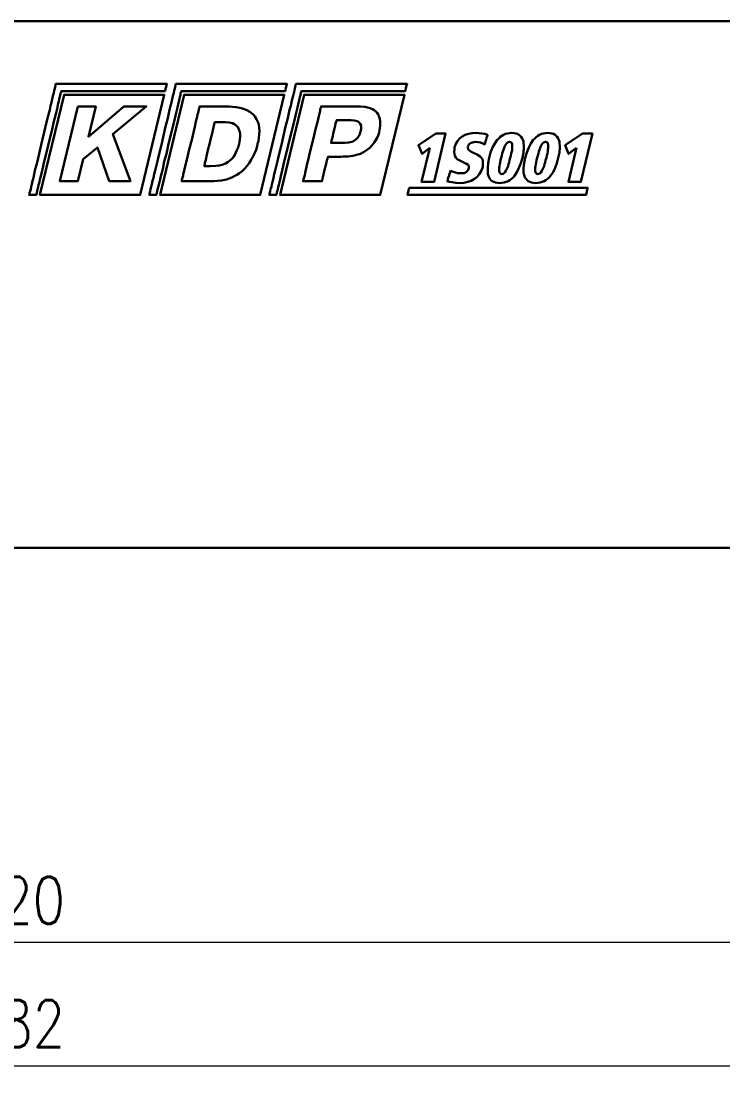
# Model space of a CAD drawing. Header units: millimetres. Extents: x -54 to 1098, y 71 to 805.
# Drawn here: x 275.2 to 387.1, y 71.5 to 241.2 of the extents above; entities that cross this region are included whole.
import ezdxf

# ---------------------------------------------------------------- set-up
doc = ezdxf.new("R2010")
doc.units = ezdxf.units.MM
doc.layers.get('0').update_dxf_attribs({"color": 5, "lineweight": 30})
doc.layers.get('Defpoints').update_dxf_attribs({"lineweight": 9})
doc.layers.add('2KD_寸法１', color=7, linetype='Continuous', lineweight=15)
doc.layers.add('2KD_寸法１ @ 3', color=7, linetype='Continuous', lineweight=15)
doc.styles.get("Standard").update_dxf_attribs({"font": 'simplex.shx', "width": 0.8, "bigfont": 'extfont.shx'})
doc.dimstyles.new('KD-STD', dxfattribs={"dimscale": 0, "dimtxt": 2.5, "dimasz": 2.5, "dimexe": 1, "dimexo": 1, "dimgap": 1, "dimtad": 1, "dimdsep": 46, "dimtxsty": 'Standard', "dimblk": 'OPEN30', "dimcen": 0, "dimadec": 0, "dimazin": 0, "dimtfac": 1, "dimtmove": 0, "dimatfit": 3, "dimldrblk": 'OPEN30', "dimfxl": 1, "dimtolj": 1, "dimtzin": 0, "dimlwd": 15, "dimlwe": 15, "dimarcsym": 0})

# ---------------------------------------------------------------- blocks, each defined once
blk = doc.blocks.new('_Open30')
at = {"lineweight": -2}
for p, q in [((-1, 0.268), (0, 0)), ((0, 0), (-1, -0.268)), ((0, 0), (-1, 0))]:
    blk.add_line(p, q, dxfattribs=at)
blk = doc.blocks.new('*D13')
at = {"layer": '2KD_寸法１', "color": 0, "lineweight": 15}
for p, q in [((64.48, 154.16), (64.48, 91.16)), ((484.48, 154.16), (484.48, 91.16)), ((476.98, 94.16), (71.98, 94.16))]:
    blk.add_line(p, q, dxfattribs=at)
at = {"layer": 'Defpoints', "color": 0}
for p in [(64.48, 157.16), (484.48, 157.16), (64.48, 94.16)]:
    blk.add_point(p, dxfattribs=at)
at = {"layer": '2KD_寸法１', "color": 0, "lineweight": 15, "xscale": 7.5, "yscale": 7.5, "zscale": 7.5, "rotation": 180}
blk.add_blockref('_Open30', (64.48, 94.16), dxfattribs=at)
at = {"layer": '2KD_寸法１', "color": 0, "lineweight": 15, "xscale": 7.5, "yscale": 7.5, "zscale": 7.5}
blk.add_blockref('_Open30', (484.48, 94.16), dxfattribs=at)
at = {"layer": '2KD_寸法１', "color": 0, "insert": (274.48, 100.91), "char_height": 7.5, "attachment_point": 5}
blk.add_mtext('\\A1;420', dxfattribs=at)
blk = doc.blocks.new('*D14')
at = {"layer": '2KD_寸法１', "color": 0, "lineweight": 15}
for p, q in [((33.48, 154.16), (33.48, 71.48)), ((515.48, 154.16), (515.48, 71.48)), ((40.98, 74.48), (507.98, 74.48))]:
    blk.add_line(p, q, dxfattribs=at)
at = {"layer": 'Defpoints', "color": 0}
for p in [(33.48, 157.16), (515.48, 157.16), (515.48, 74.48)]:
    blk.add_point(p, dxfattribs=at)
at = {"layer": '2KD_寸法１', "color": 0, "lineweight": 15, "xscale": 7.5, "yscale": 7.5, "zscale": 7.5, "rotation": 180}
blk.add_blockref('_Open30', (33.48, 74.48), dxfattribs=at)
at = {"layer": '2KD_寸法１', "color": 0, "lineweight": 15, "xscale": 7.5, "yscale": 7.5, "zscale": 7.5}
blk.add_blockref('_Open30', (515.48, 74.48), dxfattribs=at)
at = {"layer": '2KD_寸法１', "color": 0, "insert": (274.48, 81.23), "char_height": 7.5, "attachment_point": 5}
blk.add_mtext('\\A1;482', dxfattribs=at)

msp = doc.modelspace()

# ---------------------------------------------------------------- linework, layer by layer
for p, q in [((483.183, 241.161), (65.783, 241.161)), ((483.183, 157.161), (65.783, 157.161))]:
    msp.add_line(p, q)
for points in [[(281.29, 231.161), (281.248, 231.161), (281.079, 231.161), (280.911, 231.161), (280.784, 231.161), (280.742, 231.161), (280.7, 231.076), (280.7, 230.908), (280.615, 230.697), (280.573, 230.444), (280.489, 230.107), (280.404, 229.685), (280.278, 229.263), (280.152, 228.758), (280.025, 228.209), (279.898, 227.661), (279.772, 227.028), (279.434, 225.721), (279.097, 224.372), (278.422, 221.462), (278.085, 220.028), (277.748, 218.636), (277.411, 217.372), (277.284, 216.781), (277.157, 216.191), (277.031, 215.685), (276.904, 215.179), (276.82, 214.757), (276.736, 214.377), (276.652, 214.04), (276.567, 213.787), (276.525, 213.618), (276.483, 213.492), (276.483, 213.45), (276.525, 213.45), (276.609, 213.45), (276.736, 213.45), (276.904, 213.45), (277.284, 213.45), (277.411, 213.45), (277.537, 213.45), (277.621, 213.45), (277.663, 213.492), (277.663, 213.618), (277.706, 213.787), (277.79, 214.04), (277.832, 214.293), (277.916, 214.673), (278.001, 215.052), (278.127, 215.474), (278.211, 215.938), (278.338, 216.444), (278.634, 217.54), (278.886, 218.763), (279.224, 220.028), (279.519, 221.336), (280.152, 223.95), (280.447, 225.173), (280.742, 226.354), (280.995, 227.408), (281.079, 227.872), (281.206, 228.335), (281.29, 228.715), (281.374, 229.094), (281.459, 229.39), (281.501, 229.643), (281.585, 229.854), (281.585, 229.98), (281.627, 230.022), (281.67, 230.022), (281.838, 230.022), (282.091, 230.022), (282.344, 230.022), (282.682, 230.022), (283.061, 230.022), (283.483, 230.022), (283.947, 230.022), (284.411, 230.022), (284.959, 230.022), (286.097, 230.022), (287.32, 230.022), (292.507, 230.022), (293.73, 230.022), (294.869, 230.022), (295.374, 230.022), (295.881, 230.022), (296.344, 230.022), (296.724, 230.022), (297.104, 230.022), (297.441, 230.022), (297.694, 230.022), (297.905, 230.022), (298.073, 230.022), (298.158, 230.022), (298.2, 230.064), (298.2, 230.191), (298.284, 230.528), (298.368, 230.908), (298.41, 231.035), (298.453, 231.119), (298.453, 231.161), (298.368, 231.161), (298.2, 231.161), (297.989, 231.161), (297.736, 231.161), (297.399, 231.161), (296.977, 231.161), (296.555, 231.161), (296.049, 231.161), (295.543, 231.161), (294.995, 231.161), (293.772, 231.161), (292.465, 231.161), (291.073, 231.161), (288.29, 231.161), (286.941, 231.161), (285.633, 231.161), (284.452, 231.161), (283.905, 231.161), (283.398, 231.161), (282.934, 231.161), (282.555, 231.161), (282.175, 231.161), (281.88, 231.161), (281.627, 231.161), (281.459, 231.161), (281.332, 231.161), (281.29, 231.161), (281.29, 231.161)], [(300.435, 231.161), (300.392, 231.161), (300.224, 231.161), (300.055, 231.161), (299.887, 231.161), (299.845, 231.076), (299.845, 230.908), (299.76, 230.697), (299.718, 230.444), (299.633, 230.107), (299.549, 229.685), (299.423, 229.263), (299.296, 228.758), (299.169, 228.209), (299.043, 227.661), (298.874, 227.028), (298.579, 225.721), (298.242, 224.372), (297.567, 221.462), (297.23, 220.028), (296.892, 218.636), (296.555, 217.372), (296.428, 216.781), (296.302, 216.191), (296.176, 215.685), (296.049, 215.179), (295.965, 214.757), (295.838, 214.377), (295.796, 214.04), (295.712, 213.787), (295.669, 213.618), (295.628, 213.492), (295.628, 213.45), (295.712, 213.45), (295.881, 213.45), (296.049, 213.45), (296.428, 213.45), (296.555, 213.45), (296.682, 213.45), (296.766, 213.45), (296.766, 213.492), (296.808, 213.618), (296.85, 213.787), (296.892, 214.04), (296.977, 214.293), (297.061, 214.673), (297.146, 215.052), (297.272, 215.474), (297.356, 215.938), (297.483, 216.444), (297.778, 217.54), (298.031, 218.763), (298.369, 220.028), (298.664, 221.336), (299.296, 223.95), (299.591, 225.173), (299.887, 226.354), (300.14, 227.408), (300.224, 227.872), (300.35, 228.335), (300.435, 228.715), (300.519, 229.094), (300.604, 229.39), (300.646, 229.643), (300.688, 229.854), (300.73, 229.98), (300.772, 230.022), (300.814, 230.022), (300.983, 230.022), (301.194, 230.022), (301.489, 230.022), (301.827, 230.022), (302.206, 230.022), (302.627, 230.022), (303.05, 230.022), (303.555, 230.022), (304.104, 230.022), (305.242, 230.022), (306.465, 230.022), (311.652, 230.022), (312.875, 230.022), (314.013, 230.022), (314.519, 230.022), (315.026, 230.022), (315.489, 230.022), (315.868, 230.022), (316.248, 230.022), (316.585, 230.022), (316.839, 230.022), (317.049, 230.022), (317.218, 230.022), (317.303, 230.022), (317.344, 230.064), (317.344, 230.191), (317.429, 230.528), (317.513, 230.908), (317.555, 231.035), (317.598, 231.119), (317.598, 231.161), (317.513, 231.161), (317.344, 231.161), (317.134, 231.161), (316.839, 231.161), (316.501, 231.161), (316.122, 231.161), (315.7, 231.161), (315.194, 231.161), (314.688, 231.161), (314.14, 231.161), (312.917, 231.161), (311.609, 231.161), (310.218, 231.161), (307.435, 231.161), (306.043, 231.161), (304.778, 231.161), (303.597, 231.161), (303.05, 231.161), (302.543, 231.161), (302.079, 231.161), (301.7, 231.161), (301.32, 231.161), (301.025, 231.161), (300.772, 231.161), (300.604, 231.161), (300.477, 231.161), (300.435, 231.161), (300.435, 231.161)], [(319.58, 231.161), (319.537, 231.161), (319.369, 231.161), (319.158, 231.161), (319.031, 231.161), (318.989, 231.076), (318.947, 230.908), (318.905, 230.697), (318.863, 230.444), (318.778, 230.107), (318.694, 229.685), (318.567, 229.263), (318.441, 228.758), (318.314, 228.209), (318.188, 227.661), (318.019, 227.028), (317.724, 225.721), (317.387, 224.372), (316.712, 221.462), (316.332, 220.028), (316.037, 218.636), (315.7, 217.372), (315.573, 216.781), (315.447, 216.191), (315.321, 215.685), (315.194, 215.179), (315.109, 214.757), (314.983, 214.377), (314.941, 214.04), (314.857, 213.787), (314.814, 213.618), (314.772, 213.492), (314.772, 213.45), (314.857, 213.45), (315.026, 213.45), (315.194, 213.45), (315.531, 213.45), (315.7, 213.45), (315.826, 213.45), (315.911, 213.45), (315.911, 213.492), (315.953, 213.618), (315.995, 213.787), (316.037, 214.04), (316.122, 214.293), (316.206, 214.673), (316.29, 215.052), (316.417, 215.474), (316.501, 215.938), (316.628, 216.444), (316.881, 217.54), (317.176, 218.763), (317.471, 220.028), (317.808, 221.336), (318.441, 223.95), (318.736, 225.173), (319.031, 226.354), (319.285, 227.408), (319.369, 227.872), (319.495, 228.335), (319.58, 228.715), (319.664, 229.094), (319.748, 229.39), (319.79, 229.643), (319.833, 229.854), (319.875, 229.98), (319.917, 230.022), (319.959, 230.022), (320.128, 230.022), (320.339, 230.022), (320.634, 230.022), (320.971, 230.022), (321.351, 230.022), (321.772, 230.022), (322.194, 230.022), (322.7, 230.022), (323.248, 230.022), (324.387, 230.022), (325.61, 230.022), (330.797, 230.022), (332.02, 230.022), (333.158, 230.022), (333.664, 230.022), (334.17, 230.022), (334.592, 230.022), (335.014, 230.022), (335.393, 230.022), (335.688, 230.022), (335.983, 230.022), (336.194, 230.022), (336.363, 230.022), (336.447, 230.022), (336.489, 230.064), (336.489, 230.191), (336.574, 230.528), (336.658, 230.908), (336.7, 231.035), (336.743, 231.119), (336.743, 231.161), (336.658, 231.161), (336.489, 231.161), (336.279, 231.161), (335.983, 231.161), (335.646, 231.161), (335.266, 231.161), (334.845, 231.161), (334.339, 231.161), (333.833, 231.161), (333.284, 231.161), (332.061, 231.161), (330.754, 231.161), (329.363, 231.161), (326.58, 231.161), (325.188, 231.161), (323.923, 231.161), (322.742, 231.161), (322.194, 231.161), (321.688, 231.161), (321.224, 231.161), (320.844, 231.161), (320.465, 231.161), (320.17, 231.161), (319.917, 231.161), (319.748, 231.161), (319.622, 231.161), (319.58, 231.161), (319.58, 231.161)], [(294.194, 213.45), (278.211, 213.45), (282.049, 229.432), (298.031, 229.432), (294.194, 213.45), (294.194, 213.45)], [(313.339, 213.45), (297.356, 213.45), (301.194, 229.432), (317.176, 229.432), (313.339, 213.45), (313.339, 213.45)], [(332.484, 213.45), (316.501, 213.45), (320.339, 229.432), (336.32, 229.432), (332.484, 213.45), (332.484, 213.45)], [(284.242, 227.576), (287.11, 227.576), (285.928, 222.727), (291.579, 227.576), (295.164, 227.576), (289.85, 223.149), (292.633, 215.642), (289.26, 215.642), (287.362, 221.04), (285.085, 219.143), (284.242, 215.642), (281.374, 215.642), (284.242, 227.576), (284.242, 227.576)], [(300.814, 215.642), (300.856, 215.642), (300.941, 215.642), (301.151, 215.642), (301.363, 215.642), (301.658, 215.642), (301.995, 215.642), (302.712, 215.642), (303.471, 215.642), (304.23, 215.642), (304.568, 215.642), (304.863, 215.642), (305.115, 215.642), (305.327, 215.642), (305.453, 215.642), (305.495, 215.642), (305.537, 215.642), (305.664, 215.642), (305.917, 215.642), (306.507, 215.685), (307.182, 215.769), (307.941, 215.938), (308.363, 216.064), (308.784, 216.233), (309.163, 216.444), (309.586, 216.654), (310.007, 216.95), (310.429, 217.245), (310.808, 217.624), (311.188, 218.046), (311.567, 218.51), (311.904, 219.058), (312.073, 219.354), (312.116, 219.395), (312.116, 219.438), (312.158, 219.522), (312.284, 219.733), (312.453, 220.154), (312.664, 220.661), (312.832, 221.251), (312.917, 221.546), (312.959, 221.757), (313.044, 222.01), (313.127, 222.558), (313.17, 223.107), (313.212, 223.654), (313.17, 224.161), (313.085, 224.667), (312.959, 225.131), (312.748, 225.553), (312.495, 225.974), (312.368, 226.143), (312.158, 226.354), (311.694, 226.733), (311.188, 226.986), (310.64, 227.197), (310.091, 227.366), (309.501, 227.45), (308.911, 227.535), (308.363, 227.576), (307.857, 227.576), (307.604, 227.576), (307.477, 227.576), (307.393, 227.576), (307.266, 227.576), (307.097, 227.576), (306.886, 227.576), (306.381, 227.576), (305.748, 227.576), (305.115, 227.576), (304.568, 227.576), (304.314, 227.576), (304.061, 227.576), (303.892, 227.576), (303.766, 227.576), (303.682, 227.576), (303.64, 227.535), (303.64, 227.408), (303.597, 227.281), (303.555, 227.071), (303.513, 226.817), (303.429, 226.564), (303.345, 226.269), (303.26, 225.932), (303.091, 225.173), (302.881, 224.33), (302.67, 223.402), (302.459, 222.432), (301.953, 220.492), (301.742, 219.522), (301.531, 218.636), (301.32, 217.836), (301.151, 217.077), (301.068, 216.781), (301.025, 216.486), (300.941, 216.233), (300.899, 216.022), (300.856, 215.854), (300.814, 215.727), (300.814, 215.642), (300.814, 215.642)], [(320.17, 215.642), (320.212, 215.642), (320.339, 215.642), (320.507, 215.642), (320.76, 215.642), (321.308, 215.642), (321.941, 215.642), (322.531, 215.642), (322.785, 215.642), (322.953, 215.642), (323.121, 215.642), (323.164, 215.642), (323.206, 215.811), (323.248, 216.022), (323.333, 216.318), (323.417, 216.654), (323.501, 217.034), (323.712, 217.836), (323.881, 218.636), (323.965, 218.974), (324.049, 219.227), (324.092, 219.438), (324.092, 219.522), (324.134, 219.522), (324.176, 219.522), (324.26, 219.522), (324.429, 219.522), (324.766, 219.522), (325.188, 219.522), (325.61, 219.522), (325.905, 219.522), (326.031, 219.522), (326.074, 219.522), (326.116, 219.522), (326.2, 219.522), (326.58, 219.564), (327.339, 219.606), (328.098, 219.691), (328.899, 219.902), (329.321, 220.028), (329.7, 220.197), (330.08, 220.45), (330.459, 220.703), (330.839, 220.998), (331.176, 221.377), (331.345, 221.588), (331.429, 221.715), (331.471, 221.757), (331.556, 221.884), (331.725, 222.136), (332.02, 222.643), (332.23, 223.191), (332.315, 223.486), (332.357, 223.781), (332.484, 224.498), (332.441, 225.215), (332.399, 225.553), (332.315, 225.89), (332.272, 226.016), (332.272, 226.058), (332.23, 226.143), (332.146, 226.269), (331.977, 226.564), (331.766, 226.775), (331.513, 226.986), (331.261, 227.113), (330.965, 227.239), (330.67, 227.366), (329.995, 227.492), (329.279, 227.576), (328.477, 227.576), (328.098, 227.576), (327.887, 227.576), (327.844, 227.576), (327.718, 227.576), (327.465, 227.576), (327.128, 227.576), (326.748, 227.576), (326.284, 227.576), (325.779, 227.576), (324.766, 227.576), (324.303, 227.576), (323.881, 227.576), (323.501, 227.576), (323.248, 227.576), (323.08, 227.576), (323.038, 227.576), (323.038, 227.492), (322.995, 227.323), (322.911, 227.113), (322.869, 226.817), (322.785, 226.438), (322.658, 226.016), (322.574, 225.553), (322.447, 225.046), (322.152, 223.95), (321.857, 222.727), (321.266, 220.197), (320.971, 219.016), (320.844, 218.468), (320.718, 217.92), (320.592, 217.456), (320.507, 216.992), (320.423, 216.613), (320.339, 216.275), (320.254, 215.98), (320.212, 215.811), (320.17, 215.685), (320.17, 215.642), (320.17, 215.642)], [(307.266, 225.046), (307.814, 225.046), (308.363, 225.004), (308.911, 224.877), (309.163, 224.751), (309.375, 224.625), (309.586, 224.413), (309.796, 224.203), (309.881, 224.034), (309.922, 223.908), (310.007, 223.697), (310.134, 223.275), (310.134, 222.811), (310.091, 222.348), (310.007, 221.884), (309.965, 221.672), (309.965, 221.588), (309.965, 221.546), (309.922, 221.42), (309.796, 220.998), (309.627, 220.576), (309.459, 220.197), (309.29, 219.859), (309.122, 219.606), (308.911, 219.311), (308.7, 219.1), (308.236, 218.721), (307.772, 218.468), (307.266, 218.257), (306.76, 218.131), (306.254, 218.088), (305.327, 218.046), (305.284, 218.046), (305.242, 218.046), (305.031, 218.046), (304.525, 218.046), (304.441, 218.046), (304.399, 218.046), (304.441, 218.172), (304.483, 218.341), (304.525, 218.595), (304.609, 218.89), (304.694, 219.269), (304.778, 219.649), (304.989, 220.576), (305.242, 221.546), (305.453, 222.516), (305.706, 223.444), (305.79, 223.823), (305.875, 224.203), (305.959, 224.498), (306.001, 224.751), (306.043, 224.92), (306.086, 225.046), (306.17, 225.046), (306.254, 225.046), (306.549, 225.046), (306.886, 225.046), (307.182, 225.046), (307.266, 225.046), (307.266, 225.046)], [(327.423, 225.384), (327.844, 225.384), (328.308, 225.341), (328.772, 225.215), (328.984, 225.089), (329.152, 224.962), (329.279, 224.793), (329.405, 224.54), (329.447, 224.287), (329.405, 223.95), (329.32, 223.571), (329.194, 223.149), (329.067, 222.854), (328.857, 222.558), (328.646, 222.348), (328.435, 222.179), (328.182, 222.01), (327.929, 221.926), (327.423, 221.799), (326.875, 221.757), (326.58, 221.757), (326.453, 221.757), (326.411, 221.757), (326.369, 221.757), (326.284, 221.757), (325.947, 221.757), (325.525, 221.757), (325.146, 221.757), (324.808, 221.757), (324.682, 221.757), (324.64, 221.757), (324.64, 221.799), (324.682, 221.926), (324.724, 222.136), (324.808, 222.474), (324.893, 222.811), (324.977, 223.233), (325.188, 224.077), (325.272, 224.456), (325.357, 224.836), (325.441, 225.089), (325.483, 225.299), (325.525, 225.384), (325.61, 225.384), (325.736, 225.384), (326.116, 225.384), (326.959, 225.384), (327.128, 225.384), (327.297, 225.384), (327.381, 225.384), (327.423, 225.384), (327.423, 225.384)], [(340.369, 220.956), (339.146, 219.986), (338.556, 221.377), (341.339, 223.233), (342.899, 223.233), (341.043, 215.516), (339.061, 215.516), (340.369, 220.956), (340.369, 220.956)], [(343.701, 217.372), (343.785, 217.287), (343.953, 217.203), (344.333, 217.077), (344.797, 216.95), (345.345, 216.908), (345.598, 216.908), (345.851, 216.95), (346.062, 217.034), (346.23, 217.118), (346.357, 217.245), (346.442, 217.372), (346.61, 217.709), (346.61, 217.877), (346.61, 218.046), (346.568, 218.173), (346.483, 218.257), (346.23, 218.426), (345.851, 218.595), (345.809, 218.636), (345.682, 218.679), (345.514, 218.763), (345.471, 218.763), (345.05, 218.974), (344.755, 219.185), (344.544, 219.438), (344.375, 219.691), (344.291, 219.986), (344.248, 220.323), (344.291, 220.661), (344.333, 221.04), (344.544, 221.588), (344.797, 222.052), (345.134, 222.432), (345.556, 222.769), (346.019, 223.022), (346.526, 223.191), (347.116, 223.317), (347.706, 223.359), (348.17, 223.317), (348.634, 223.275), (349.14, 223.191), (349.562, 223.022), (349.562, 222.98), (349.519, 222.811), (349.435, 222.558), (349.351, 222.263), (349.267, 222.01), (349.182, 221.757), (349.14, 221.588), (349.14, 221.546), (349.14, 221.504), (348.845, 221.673), (348.465, 221.799), (348.044, 221.884), (347.622, 221.926), (347.201, 221.841), (346.863, 221.715), (346.694, 221.631), (346.61, 221.504), (346.526, 221.336), (346.442, 221.167), (346.442, 220.914), (346.526, 220.703), (346.61, 220.618), (346.737, 220.492), (346.905, 220.408), (347.116, 220.281), (347.158, 220.281), (347.242, 220.239), (347.537, 220.07), (347.833, 219.944), (347.917, 219.902), (347.96, 219.859), (348.381, 219.606), (348.55, 219.438), (348.719, 219.227), (348.803, 218.974), (348.845, 218.679), (348.845, 218.299), (348.803, 217.92), (348.592, 217.329), (348.297, 216.823), (347.917, 216.359), (347.496, 216.022), (346.99, 215.727), (346.442, 215.516), (345.809, 215.39), (345.176, 215.347), (344.501, 215.39), (343.953, 215.474), (343.489, 215.559), (343.152, 215.642), (343.194, 215.685), (343.194, 215.727), (343.237, 215.938), (343.321, 216.191), (343.447, 216.528), (343.532, 216.823), (343.616, 217.077), (343.658, 217.287), (343.701, 217.329), (343.701, 217.372), (343.701, 217.372)], [(349.857, 219.354), (349.688, 218.51), (349.604, 217.751), (349.604, 217.413), (349.604, 217.076), (349.646, 216.781), (349.731, 216.486), (349.815, 216.233), (349.941, 216.022), (350.11, 215.811), (350.321, 215.642), (350.574, 215.516), (350.827, 215.432), (351.164, 215.39), (351.501, 215.347), (351.881, 215.39), (352.218, 215.432), (352.556, 215.516), (352.851, 215.642), (353.146, 215.811), (353.399, 216.022), (353.652, 216.233), (353.863, 216.486), (354.242, 217.076), (354.58, 217.751), (354.875, 218.51), (355.128, 219.354), (355.297, 220.197), (355.381, 220.998), (355.381, 221.335), (355.339, 221.672), (355.297, 221.968), (355.213, 222.263), (355.086, 222.474), (354.959, 222.727), (354.791, 222.895), (354.58, 223.064), (354.369, 223.191), (354.074, 223.275), (353.778, 223.317), (353.441, 223.359), (353.104, 223.317), (352.767, 223.275), (352.429, 223.191), (352.134, 223.064), (351.881, 222.895), (351.586, 222.727), (351.375, 222.474), (351.122, 222.263), (350.742, 221.672), (350.363, 220.998), (350.068, 220.197), (349.857, 219.354), (349.857, 219.354)], [(355.592, 219.354), (355.423, 218.51), (355.339, 217.751), (355.339, 217.413), (355.339, 217.076), (355.381, 216.781), (355.465, 216.486), (355.55, 216.233), (355.718, 216.022), (355.887, 215.811), (356.056, 215.642), (356.309, 215.516), (356.604, 215.432), (356.899, 215.39), (357.279, 215.347), (357.616, 215.39), (357.995, 215.432), (358.291, 215.516), (358.586, 215.642), (358.881, 215.811), (359.134, 216.022), (359.387, 216.233), (359.598, 216.486), (360.02, 217.076), (360.357, 217.751), (360.61, 218.51), (360.863, 219.354), (361.032, 220.197), (361.116, 220.998), (361.116, 221.335), (361.074, 221.672), (361.032, 221.968), (360.948, 222.263), (360.863, 222.474), (360.695, 222.727), (360.526, 222.895), (360.357, 223.064), (360.104, 223.191), (359.851, 223.275), (359.514, 223.317), (359.177, 223.359), (358.839, 223.317), (358.502, 223.275), (358.164, 223.191), (357.869, 223.064), (357.616, 222.895), (357.363, 222.727), (357.11, 222.474), (356.857, 222.263), (356.477, 221.672), (356.14, 220.998), (355.845, 220.197), (355.592, 219.354), (355.592, 219.354)], [(363.773, 220.956), (362.508, 219.986), (361.959, 221.377), (364.7, 223.233), (366.303, 223.233), (364.448, 215.516), (362.466, 215.516), (363.773, 220.956), (363.773, 220.956)], [(351.755, 219.354), (351.839, 219.733), (351.923, 220.07), (352.008, 220.408), (352.134, 220.661), (352.26, 221.125), (352.429, 221.42), (352.598, 221.672), (352.767, 221.799), (352.936, 221.884), (353.104, 221.926), (353.231, 221.884), (353.357, 221.799), (353.483, 221.672), (353.526, 221.42), (353.526, 221.125), (353.483, 220.913), (353.483, 220.661), (353.441, 220.408), (353.357, 220.07), (353.315, 219.733), (353.188, 219.354), (353.104, 218.974), (353.019, 218.636), (352.936, 218.341), (352.851, 218.046), (352.682, 217.624), (352.514, 217.287), (352.345, 217.034), (352.177, 216.908), (352.05, 216.823), (351.881, 216.781), (351.713, 216.823), (351.586, 216.908), (351.501, 217.034), (351.459, 217.287), (351.459, 217.624), (351.459, 217.793), (351.501, 218.046), (351.544, 218.341), (351.586, 218.636), (351.67, 218.974), (351.755, 219.354), (351.755, 219.354)], [(357.49, 219.354), (357.574, 219.733), (357.7, 220.07), (357.785, 220.408), (357.869, 220.661), (358.038, 221.125), (358.206, 221.42), (358.333, 221.672), (358.502, 221.799), (358.67, 221.884), (358.839, 221.926), (359.008, 221.884), (359.134, 221.799), (359.218, 221.672), (359.261, 221.42), (359.261, 221.125), (359.261, 220.913), (359.218, 220.661), (359.177, 220.408), (359.134, 220.07), (359.05, 219.733), (358.965, 219.354), (358.839, 218.974), (358.755, 218.636), (358.67, 218.341), (358.586, 218.046), (358.418, 217.624), (358.249, 217.287), (358.08, 217.034), (357.954, 216.908), (357.785, 216.823), (357.616, 216.781), (357.447, 216.823), (357.321, 216.908), (357.237, 217.034), (357.195, 217.287), (357.195, 217.624), (357.195, 217.793), (357.237, 218.046), (357.279, 218.341), (357.321, 218.636), (357.405, 218.974), (357.49, 219.354), (357.49, 219.354)], [(337.079, 214.588), (336.827, 213.45), (365.291, 213.45), (365.544, 214.588), (337.079, 214.588), (337.079, 214.588)]]:
    msp.add_lwpolyline(points)

# ---------------------------------------------------------------- dimensions: what is measured, and where the dimension line sits
at = {"layer": '2KD_寸法１ @ 3'}
dim = msp.add_linear_dim(base=(515.483, 74.479), p1=(33.483, 157.161), p2=(515.483, 157.161), dimstyle='KD-STD', override={"dimscale": 3, "dimtix": 0, "dimtofl": 1, "dimtmove": 0, "dimatfit": 3}, dxfattribs=at)
dim.commit()
dim.dimension.update_dxf_attribs({"geometry": '*D14', "text_midpoint": (274.483, 81.229)})
dim = msp.add_linear_dim(base=(64.483, 94.161), p1=(484.483, 157.161), p2=(64.483, 157.161), dimstyle='KD-STD', override={"dimscale": 3, "dimtix": 0, "dimtofl": 1, "dimtmove": 0, "dimatfit": 3}, dxfattribs=at)
dim.commit()
dim.dimension.update_dxf_attribs({"geometry": '*D13', "text_midpoint": (274.483, 94.161), "dimtype": 128})

doc.saveas('drawing.dxf')
